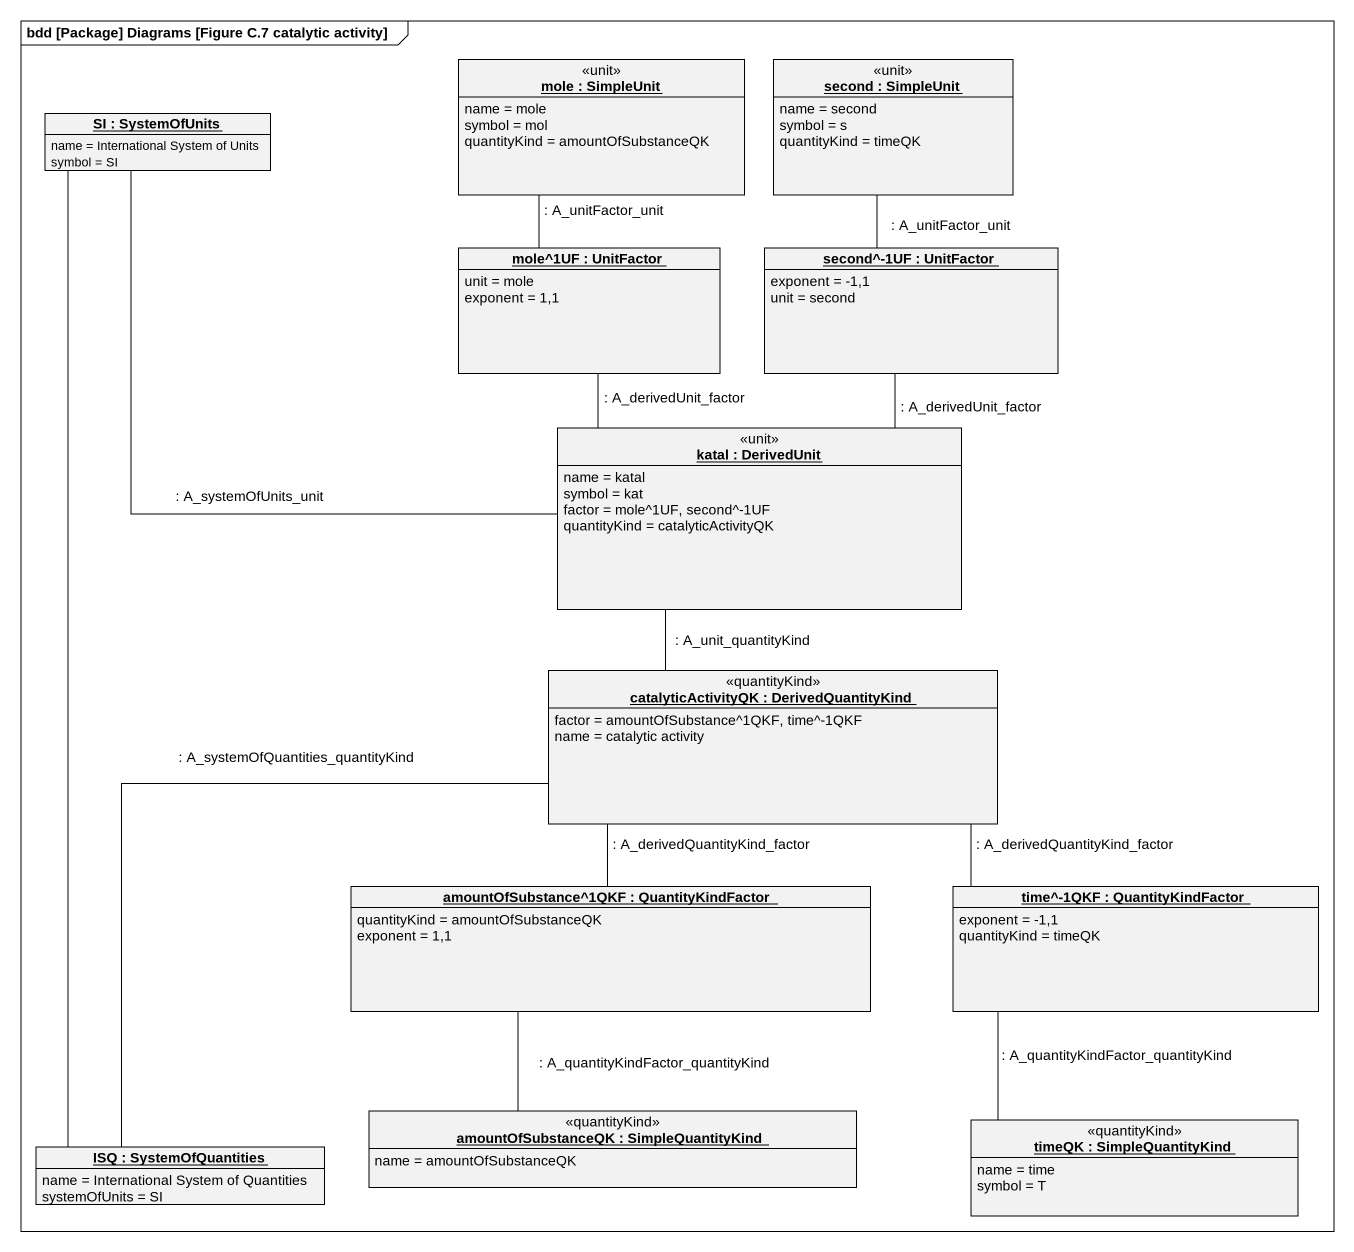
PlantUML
@startuml
mainframe bdd [Package] Diagrams [Figure C.7 catalytic activity]
hide circle
hide empty members
object "mole : SimpleUnit" as mole <<unit>> {
  name = mole
  symbol = mol
  quantityKind = amountOfSubstanceQK
}
object "second : SimpleUnit" as second <<unit>> {
  name = second
  symbol = s
  quantityKind = timeQK
}
object "SI : SystemOfUnits" as SI {
  name = International System of Units
  symbol = SI
}
object "mole^1UF : UnitFactor" as mole_1UF {
  unit = mole
  exponent = 1,1
}
object "second^-1UF : UnitFactor" as second_1UF {
  exponent = -1,1
  unit = second
}
object "katal : DerivedUnit" as katal <<unit>> {
  name = katal
  symbol = kat
  factor = mole^1UF, second^-1UF
  quantityKind = catalyticActivityQK
}
object "catalyticActivityQK : DerivedQuantityKind" as catalyticActivityQK <<quantityKind>> {
  factor = amountOfSubstance^1QKF, time^-1QKF
  name = catalytic activity
}
object "amountOfSubstance^1QKF : QuantityKindFactor" as amountOfSubstance_1QKF {
  quantityKind = amountOfSubstanceQK
  exponent = 1,1
}
object "time^-1QKF : QuantityKindFactor" as time_1QKF {
  exponent = -1,1
  quantityKind = timeQK
}
object "ISQ : SystemOfQuantities" as ISQ {
  name = International System of Quantities
  systemOfUnits = SI
}
object "amountOfSubstanceQK : SimpleQuantityKind" as amountOfSubstanceQK <<quantityKind>> {
  name = amountOfSubstanceQK
}
object "timeQK : SimpleQuantityKind" as timeQK <<quantityKind>> {
  name = time
  symbol = T
}
SI -- katal : : A_systemOfUnits_unit
mole_1UF -up- mole : : A_unitFactor_unit
second_1UF -up- second : : A_unitFactor_unit
katal -up- mole_1UF : : A_derivedUnit_factor
katal -up- second_1UF : : A_derivedUnit_factor
katal -- catalyticActivityQK : : A_unit_quantityKind
catalyticActivityQK -- amountOfSubstance_1QKF : : A_derivedQuantityKind_factor
catalyticActivityQK -right- time_1QKF : : A_derivedQuantityKind_factor
amountOfSubstance_1QKF -- amountOfSubstanceQK : : A_quantityKindFactor_quantityKind
time_1QKF -- timeQK : : A_quantityKindFactor_quantityKind
ISQ -up- SI
ISQ -up- catalyticActivityQK : : A_systemOfQuantities_quantityKind
@enduml
